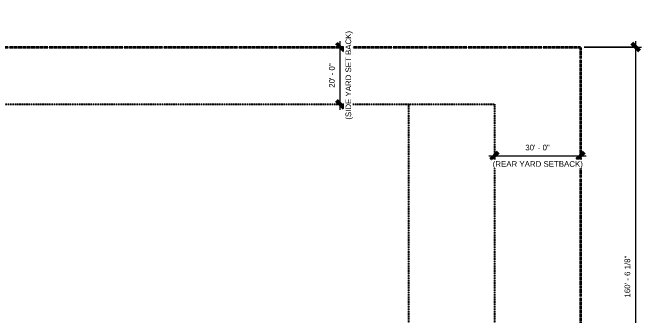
# Model space of a CAD drawing. Header units: inches. Extents: x 20008 to 27263, y -26025 to -19005.
# Drawn here: x 24630 to 27263, y -20323 to -19054 of the extents above; entities that cross this region are included whole.
import ezdxf

# ---------------------------------------------------------------- set-up
doc = ezdxf.new("R2010")
doc.units = ezdxf.units.IN
doc.header["$MEASUREMENT"] = 0
doc.linetypes.add('Center 1_4_', pattern=[0.53125, 0.25, -0.09375, 0.09375, -0.09375])
doc.linetypes.add('Hidden', pattern=[0.28125, 0.1875, -0.09375])
for name, color, linetype, lineweight in [('A-ANNO-DIMS', 211, 'Continuous', 9), ('A-ANNO-DIMS-256', 211, 'Continuous', 9), ('A-PROP-SBCK', 71, 'Hidden', 25), ('PROP', 3, 'Center 1_4_', 35)]:
    doc.layers.add(name, color=color, linetype=linetype, lineweight=lineweight)
doc.styles.add('Arial_2', font='arial.ttf', dxfattribs={"height": 23.60479})
doc.dimstyles.new('Linear_-_3_32__Arial_1', dxfattribs={"dimscale": 12, "dimtxt": 24, "dimasz": 2.666667, "dimexe": 2, "dimexo": 1.333333, "dimgap": 1.333333, "dimtad": 1, "dimdec": 4, "dimrnd": 0.0625, "dimzin": 1, "dimdsep": 46, "dimlunit": 4, "dimtxsty": 'Arial_2', "dimblk1": 'OBLIQUE', "dimblk2": 'OBLIQUE', "dimsah": 1, "dimcen": 0.09, "dimdle": 2, "dimazin": 0, "dimtfac": 1, "dimtdec": 4, "dimtix": 1, "dimtmove": 0, "dimatfit": 3, "dimfxl": 1, "dimtvp": 1, "dimtfill": 1, "dimfrac": 2, "dimtolj": 1, "dimtzin": 0, "dimarcsym": 2})

# ---------------------------------------------------------------- blocks, each defined once
blk = doc.blocks.new('DIMBLOCK87-Site Plan - Phase 1')
at = {"layer": 'A-ANNO-DIMS-256', "lineweight": 50}
for p, q in [((27239, -19198.2), (27223, -19182.2)), ((27239, -19198.2), (27255, -19214.2)), ((27239, -21124.3), (27223, -21108.3)), ((27239, -21124.3), (27255, -21140.3))]:
    blk.add_line(p, q, dxfattribs=at)
at = {"layer": 'A-ANNO-DIMS-256'}
for p, q in [((27239, -21124.3), (27239, -19174.2)), ((27023.5, -19198.2), (27263, -19198.2)), ((27239, -19198.2), (27023.5, -19198.2)), ((26293.6, -21124.3), (27263, -21124.3)), ((27239, -21124.3), (26293.6, -21124.3))]:
    blk.add_line(p, q, dxfattribs=at)
at = {"layer": 'A-ANNO-DIMS-256', "color": 0, "insert": (27192.3, -20248.6), "char_height": 23.605, "width": 209.575, "attachment_point": 1, "rotation": 90, "line_spacing_factor": 0.938532, "style": 'Arial_2', "bg_fill": 3, "box_fill_scale": 1.25, "bg_fill_color": 0, "bg_fill_transparency": 0}
blk.add_mtext('160\' - 6 1/8"', dxfattribs=at)
blk = doc.blocks.new('_Oblique')
at = {"color": 0, "linetype": 'ByBlock', "lineweight": -2}
blk.add_line((-0.5, -0.5), (0.5, 0.5), dxfattribs=at)
blk = doc.blocks.new('DIMBLOCK97-Site Plan - Phase 1')
at = {"layer": 'A-ANNO-DIMS-256', "lineweight": 50}
for p, q in [((26647.5, -19654.4), (26663.5, -19638.4)), ((27007.5, -19654.4), (27023.5, -19638.4)), ((26647.5, -19654.4), (26631.5, -19670.4)), ((27007.5, -19654.4), (26991.5, -19670.4))]:
    blk.add_line(p, q, dxfattribs=at)
at = {"layer": 'A-ANNO-DIMS-256'}
for p, q in [((26623.5, -19654.4), (27031.5, -19654.4)), ((26647.5, -19647.8), (26647.5, -19678.4)), ((26647.5, -19654.4), (26647.5, -19647.8)), ((27007.5, -19647.8), (27007.5, -19678.4)), ((27007.5, -19654.4), (27007.5, -19647.8))]:
    blk.add_line(p, q, dxfattribs=at)
at = {"layer": 'A-ANNO-DIMS-256', "color": 0, "insert": (26776.6, -19607.8), "char_height": 23.6, "width": 122.289, "attachment_point": 1, "line_spacing_factor": 0.938532, "style": 'Arial_2', "bg_fill": 3, "box_fill_scale": 1.25, "bg_fill_color": 0, "bg_fill_transparency": 0}
blk.add_mtext('30\' - 0"', dxfattribs=at)
at = {"layer": 'A-ANNO-DIMS-256', "color": 0, "insert": (26640.3, -19676.7), "char_height": 23.605, "width": 449.28, "attachment_point": 1, "line_spacing_factor": 0.938532, "style": 'Arial_2', "bg_fill": 3, "box_fill_scale": 1.25, "bg_fill_color": 0, "bg_fill_transparency": 0}
blk.add_mtext('(REAR YARD SETBACK)', dxfattribs=at)
blk = doc.blocks.new('DIMBLOCK111-Site Plan - Phase 1')
at = {"layer": 'A-ANNO-DIMS-256', "lineweight": 50}
for p, q in [((26001.6, -19198.2), (25985.6, -19182.2)), ((26001.6, -19198.2), (26017.6, -19214.2)), ((26001.6, -19438.2), (25985.6, -19422.2)), ((26001.6, -19438.2), (26017.6, -19454.2))]:
    blk.add_line(p, q, dxfattribs=at)
at = {"layer": 'A-ANNO-DIMS-256'}
for p, q in [((26001.6, -19462.2), (26001.6, -19174.2)), ((25995, -19198.2), (26025.6, -19198.2)), ((26001.6, -19198.2), (25995, -19198.2)), ((25995, -19438.2), (26025.6, -19438.2)), ((26001.6, -19438.2), (25995, -19438.2))]:
    blk.add_line(p, q, dxfattribs=at)
at = {"layer": 'A-ANNO-DIMS-256', "color": 0, "insert": (25955, -19369.1), "char_height": 23.6, "width": 122.289, "attachment_point": 1, "rotation": 90, "line_spacing_factor": 0.938532, "style": 'Arial_2', "bg_fill": 3, "box_fill_scale": 1.25, "bg_fill_color": 0, "bg_fill_transparency": 0}
blk.add_mtext('20\' - 0"', dxfattribs=at)
at = {"layer": 'A-ANNO-DIMS-256', "color": 0, "insert": (26023.9, -19502.8), "char_height": 23.605, "width": 443.077, "attachment_point": 1, "rotation": 90, "line_spacing_factor": 0.938532, "style": 'Arial_2', "bg_fill": 3, "box_fill_scale": 1.25, "bg_fill_color": 0, "bg_fill_transparency": 0}
blk.add_mtext('(SIDE YARD SET BACK)', dxfattribs=at)

msp = doc.modelspace()

# ---------------------------------------------------------------- linework, layer by layer
at = {"layer": 'A-PROP-SBCK'}
for p, q in [((21404.235225, -19438.180554), (26647.515225, -19438.180554)), ((26287.515225, -19438.180554), (26287.515225, -25779.864276)), ((26647.515225, -19438.180554), (26647.515225, -25801.376223))]:
    msp.add_line(p, q, dxfattribs=at)
at = {"layer": 'PROP'}
for p, q in [((20984.235225, -19198.180554), (27007.515225, -19198.180554)), ((27007.515225, -19198.180554), (27007.515225, -25943.102221))]:
    msp.add_line(p, q, dxfattribs=at)

# ---------------------------------------------------------------- next in the draw order: dimensions: what is measured, and where the dimension line sits
at = {"layer": 'A-ANNO-DIMS'}
dim = msp.add_linear_dim(base=(26001.62496, -19198.180554), p1=(25978.997543, -19438.180554), p2=(25978.997543, -19198.180554), angle=90, text='<>\\X(SIDE YARD SET BACK)', dimstyle='Linear_-_3_32__Arial_1', override={"dimpost": '<>', "dimfxl": 240}, dxfattribs=at)
dim.commit()
dim.dimension.update_dxf_attribs({"geometry": 'DIMBLOCK111-Site Plan - Phase 1', "text_midpoint": (26001.62496, -19318.180554)})
dim = msp.add_linear_dim(base=(27238.962752, -19198.180554), p1=(26277.640225, -21124.30281), p2=(27007.515225, -19198.180554), angle=90, dimstyle='Linear_-_3_32__Arial_1', override={"dimpost": '<>', "dimfxl": 2059.772915}, dxfattribs=at)
dim.commit()
dim.dimension.update_dxf_attribs({"geometry": 'DIMBLOCK87-Site Plan - Phase 1', "text_midpoint": (27210.75782, -20161.241682)})

# ---------------------------------------------------------------- next in the draw order: dimensions: what is measured, and where the dimension line sits
dim = msp.add_linear_dim(base=(27007.515225, -19654.405466), p1=(26647.515225, -19631.778049), p2=(27007.515225, -19631.778049), text='<>\\X(REAR YARD SETBACK)', dimstyle='Linear_-_3_32__Arial_1', override={"dimpost": '<>', "dimfxl": 360}, dxfattribs=at)
dim.commit()
dim.dimension.update_dxf_attribs({"geometry": 'DIMBLOCK97-Site Plan - Phase 1', "text_midpoint": (26827.515225, -19654.405466)})

doc.saveas('drawing.dxf')
